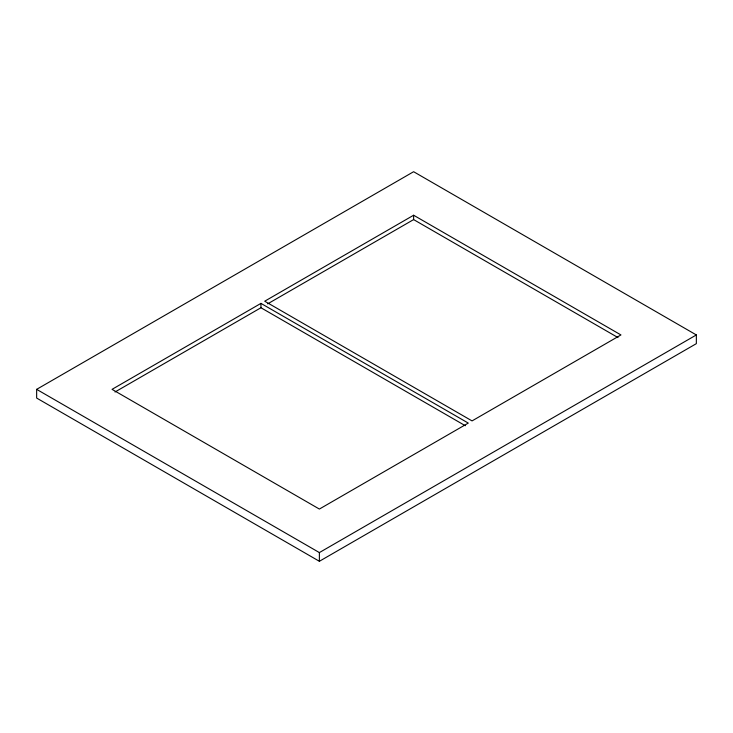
<?xml version="1.0" encoding="UTF-8"?>
<svg xmlns="http://www.w3.org/2000/svg" width="733" height="733" viewBox="0 0 733 733"><rect width="100%" height="100%" fill="white"/><g stroke="black" fill="none" stroke-linecap="round" stroke-linejoin="round"><path stroke-width="1.1" d="M36.65 389.351L413.623 171.714L696.35 334.944L696.35 343.649L319.377 561.286L36.65 398.056L36.65 389.351L319.377 552.581L696.35 334.944M260.948 303.38L112.048 389.351L319.377 509.059L468.286 423.088L260.948 303.38L260.948 307.741L465.318 425.726M413.623 215.236L264.714 301.208L472.052 420.907L620.952 334.944L413.623 215.236L413.623 219.588L617.992 337.583M114.999 391.999L260.948 307.741M267.673 303.856L413.623 219.588M319.377 552.581L319.377 561.286"/></g></svg>
